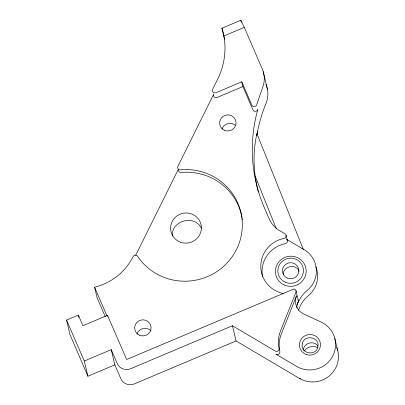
<?xml version="1.0" encoding="UTF-8"?>
<svg xmlns="http://www.w3.org/2000/svg" width="405" height="405" viewBox="0 0 405 405"><rect width="100%" height="100%" fill="white"/><g stroke="black" fill="none" stroke-linecap="round" stroke-linejoin="round"><path stroke-width="0.61" d="M283.318 274.63C282.801 266.085 296.055 263.225 299.092 271.234M303.385 350.198C303.401 342.954 314.032 339.977 317.89 346.083M256.689 135.483L257.499 131.716A153.217 149.759 -13.4 0 1 266.009 103.427A25.687 25.11 -13.4 0 0 265.882 84.23M256.978 134.804L257.499 131.716M137.022 334.095C138.601 328.187 147.091 326.263 151.035 330.946M221.996 129.139C223.489 123.662 230.997 121.459 235.229 125.236M297.017 304.555L297.953 302.206A14.565 14.236 -13.4 0 0 296.961 308.002M298.399 310.362L299.335 308.018A31.251 30.547 -13.4 0 1 308.423 295.589A25.687 25.11 -13.4 0 0 315.794 266.779M213.734 94.102L177.922 166.268A2.567 2.511 -13.4 0 0 180.448 169.852A57.029 55.743 -13.4 0 1 240.56 211.071A57.029 55.743 -13.4 0 1 208.19 276.301A57.029 55.743 -13.4 0 1 137.568 256.254A2.567 2.511 -13.4 0 0 133.113 256.562A57.864 56.558 -13.4 0 1 94.573 287.175L97.063 297.629L105.27 316.664M135.7 255.251L178.271 169.472M221.91 28.239L240.828 20.25L244.306 27.368L262.263 69.017A25.687 25.11 -13.4 0 1 262.384 88.219L256.669 104.748A2.567 2.511 -13.4 0 1 251.834 105.103L241.79 81.81L215.905 92.735A2.567 2.511 -13.4 0 1 212.605 89.348L217.657 79.162A72.201 70.571 -13.4 0 0 223.914 35.974L223.489 33.711A142.474 77.487 -21.5 0 0 221.91 28.239L224.527 39.219M223.914 35.974L244.306 27.368M241.79 81.81L242.924 86.564L217.034 97.489A2.567 2.511 -13.4 0 1 213.491 94.937M87.92 376.215L70.019 334.682L66.536 320.077L78.337 315.1L82.914 325.711L107.512 315.328L126.664 359.488L294.005 288.952A2.567 2.511 -13.4 0 1 295.893 292.359L280.523 330.915A30.826 30.132 -13.4 0 0 279.096 348.346A2.567 2.511 -13.4 0 1 275.248 351.059L232.45 325.742L130.643 368.717A10.277 10.044 -13.4 0 1 117.202 363.477L111.233 349.636L84.296 361.007L87.92 376.215L114.858 364.844L111.233 349.636M300.632 378.533L299.376 378.381L236.074 340.949L134.263 383.925A10.277 10.044 -13.4 0 1 120.827 378.69L114.858 364.844M286.715 239.36L304.195 249.698A25.687 25.11 -13.4 0 1 307.187 290.41A31.251 30.547 -13.4 0 0 298.288 302.388A2.567 2.511 -13.4 0 0 297.918 299.872M201.351 228.263C194.754 214.098 170.864 220.578 172.383 236.15M242.924 86.564L252.963 109.856A2.567 2.511 -13.4 0 0 257.803 109.502A153.217 149.759 -13.4 0 0 264.374 207.78L269.244 219.004A25.687 25.11 -13.4 0 0 279.45 230.526L284.928 233.766A2.567 2.511 -13.4 0 1 284.072 238.388A28.77 28.122 -13.4 0 0 260.779 265.857A28.77 28.122 -13.4 0 0 283.252 293.519M94.573 287.175L106.758 315.439M84.296 361.007L66.536 320.077M303.426 249.662L256.912 133.665C253.535 148.432 253.226 163.843 255.59 178.792A153.217 149.759 -13.4 0 0 258.324 191.99M255.201 176.185L276.149 228.43M334.824 338.433L337.689 350.452M263.225 71.66L267.502 89.601M240.828 20.25L241.269 22.083M286.087 235.351L287.348 240.631M295.959 290.613L298.348 300.647M232.45 325.742L236.074 340.949M107.512 315.328L107.791 316.513M78.337 315.1L78.919 317.53M336.717 347.48A25.687 25.11 -13.4 0 1 329.24 375.962A25.687 25.11 -13.4 0 1 299.376 378.381M262.486 276.524A28.77 28.122 -13.4 0 1 285.328 243.668A2.567 2.511 -13.4 0 0 286.932 239.719M241.689 215.809A57.029 55.743 -13.4 0 1 242.038 217.541M242.241 218.7A57.029 55.743 -13.4 0 1 242.418 219.864M241.562 215.237A57.029 55.743 -13.4 0 0 181.081 172.489A2.567 2.511 -13.4 0 1 178.306 169.756M304.322 350.816A10.53 10.297 -13.4 0 1 317.712 347.662M302.257 343.936C299.999 353.838 316.366 356.628 317.874 346.736C320.132 336.833 303.77 334.044 302.257 343.936M296.465 295.974L281.278 334.084A30.826 30.132 -13.4 0 0 279.85 351.515A2.567 2.511 -13.4 0 1 276.002 354.228L296.511 366.363A25.687 25.11 -13.4 0 0 332.439 356.668A25.687 25.11 -13.4 0 0 321.155 322.086L303.649 313.926A14.565 14.236 -13.4 0 1 296.465 295.974M306.61 354.618A10.53 10.297 -13.4 0 0 320.249 342.64A10.53 10.297 -13.4 0 0 302.96 337.168A10.53 10.297 -13.4 0 0 306.61 354.618M284.108 284.923A15.415 15.066 -13.4 0 0 306.124 269.963A15.415 15.066 -13.4 0 0 282.088 258.891A15.415 15.066 -13.4 0 0 284.108 284.923M285.09 282.118A12.844 12.555 -13.4 0 0 303.436 269.649A12.844 12.555 -13.4 0 0 283.409 260.425A12.844 12.555 -13.4 0 0 285.09 282.118M287.069 278.007A8.221 8.034 -13.4 0 0 298.834 270.059A8.221 8.034 -13.4 0 0 286.031 264.121A8.221 8.034 -13.4 0 0 287.069 278.007M224.274 130.202A8.221 8.034 -13.4 0 0 236.034 122.254A8.221 8.034 -13.4 0 0 223.231 116.316A8.221 8.034 -13.4 0 0 224.274 130.202M139.295 335.153A8.221 8.034 -13.4 0 0 151.06 327.205A8.221 8.034 -13.4 0 0 138.257 321.266A8.221 8.034 -13.4 0 0 139.295 335.153M180.463 242.175A15.415 15.066 -13.4 0 0 201.194 225.539A15.415 15.066 -13.4 0 0 176.307 216.412A15.415 15.066 -13.4 0 0 180.463 242.175"/></g></svg>
